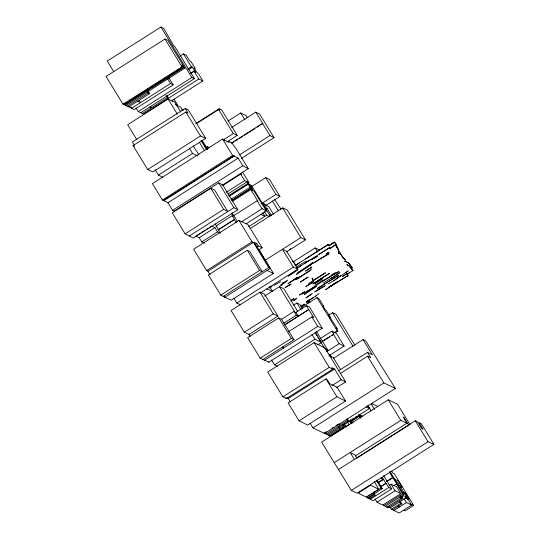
<?xml version="1.0" encoding="UTF-8"?>
<svg xmlns="http://www.w3.org/2000/svg" width="540" height="540" viewBox="0 0 540 540"><rect width="100%" height="100%" fill="white"/><g stroke="black" fill="none" stroke-linecap="round" stroke-linejoin="round"><path stroke-width="0.81" d="M338.445 250.655L339.694 251.64C340.646 254.617 342.65 257.418 345.08 259.375L345.553 261.34L349.015 263.331L352.31 267.968L349.015 263.331M338.432 251.6L338.857 253.132L338.432 251.6L338.357 252.538L339.383 253.726L338.357 252.538L338.776 250.857L338.432 251.6L338.911 253.638M346.721 273.76L348.017 276.021L347.767 275.771L329.603 286.801L325.627 289.805L337.223 281.9L328.779 287.361L347.659 275.758L348.017 276.021L347.456 273.875L353.005 270.628L348.955 265.788L346.829 264.593L347.99 265.545M333.754 280.766L340.457 275.812L333.754 280.766L327.935 284.054M337.635 248.137L337.763 247.664L337.588 248.204M287.699 280.172L282.967 283.5L281.556 285.444M330.055 248.4L335.435 244.816L338.391 249.703L335.435 244.816L330.055 248.4L329.339 248.13M296.669 274.286C300.8 268.94 308.212 267.786 312.836 262.899L310.237 265.207L296.669 274.286L299.012 271.728M279.929 285.916L286.436 281.05M284.081 283.183L285.404 281.799M310.419 294.995L311.013 294.563L305.903 297.904L312.457 293.254M312.593 262.528L300.321 271.519M330.156 245.025L334.307 242.413L328.874 245.727L332.991 242.838M315.374 296.298L319.14 293.524M269.629 288.11L272.079 286.295M292.957 280.537L297.209 277.351L287.955 283.75L292.957 280.537L292.531 280.827M311.756 269.082L296.325 279.457L310.237 270.628M345.553 272.808L348.287 270.864L340.389 276.183M322.529 281.171L339.005 271.505C326.167 278.174 314.8 287.192 302.157 294.145M315.454 291.647L324.297 286.092L316.818 290.743M294.017 272.302L288.151 276.122L297.857 269.845M280.915 284.762L282.967 283.5M313.733 297.324L306.288 302.123L316.136 295.799M301.421 306.106L304.432 304.175L300.868 306.423M308.549 283.547L325.499 272.781L313.288 280.523L312.498 279.275L312.883 279.025M323.257 279.909L314.739 285.322M314.395 292.005L321.158 287.692M307.064 291.398L314.543 286.632M136.013 108.02L138.186 111.578L140.771 112.712L194.434 78.638L174.886 46.67L173.995 46.184L163.721 28.424L160.927 27L107.264 61.074L113.798 71.746M184.856 68.135L167.873 40.365L164.983 39.035L106.056 76.451L123.046 104.233L124.065 104.719L182.993 67.304L181.717 65.002L184.856 68.135L125.928 105.55L124.281 104.159M179.894 56.133L183.431 53.885L186.212 55.262L189.702 60.966L190.991 61.54L195.197 68.431L194.225 68.108L196.202 71.564L198.673 74.102L202.858 80.926L171.686 100.717M123.046 104.233L181.973 66.818L182.993 67.304M124.99 103.707L127.123 102.357M129.256 101.007L131.382 99.65M133.515 98.3L136.35 96.498M137.774 95.594L140.609 93.791M142.034 92.894L144.869 91.085M146.293 90.187L149.135 88.385M150.552 87.48L152.678 86.13M154.811 84.773L161.204 80.717M163.33 79.367L165.463 78.017M167.589 76.66L170.431 74.858M171.848 73.96L174.69 72.158M176.107 71.253L178.949 69.451M180.367 68.546L183.209 66.744M124.889 104.976L183.816 67.561M125.928 105.55L127.373 106.205L148.601 92.725L147.737 91.314M187.805 69.073L191.349 66.825L192.456 67.183L195.716 72.522L193.921 71.051L190.377 73.305M127.373 106.205L128.81 106.846L149.708 93.582L147.953 90.707M188.912 69.431L192.456 67.183M130.734 106.853L131.598 108.27L134.237 109.6L173.185 84.868L170.552 83.538L131.598 108.27L128.81 106.846M191.41 73.103L194.238 71.3M138.186 111.578L191.849 77.51L194.434 78.638M140.771 112.712L142.27 113.582L167.265 97.713L168.541 98.219L166.914 95.567M202.858 80.926L198.794 79.009L143.546 114.089L142.27 113.582M180.738 112.03L174.629 102.04L168.129 99.036L127.676 124.727L136.863 139.779M185.22 108.432L188.028 113.056L185.855 112.03L133.029 145.571L147.683 169.519L152.894 171.943L205.72 138.402L188.257 109.85L185.22 108.432L132.394 141.973L134.406 145.28M195.824 123.532L219.051 108.783L221.63 109.897L237.215 135.378L226.922 141.973M196.115 123.849L218.639 109.546L219.767 109.971L219.051 108.783M147.683 169.519L200.509 135.979L205.72 138.402M227.988 121.034L240.705 112.955L245.916 115.398L247.327 117.733M231.714 127.433L255.818 112.131L259.625 114.041L274.064 137.68L241.454 158.382M155.041 169.547L158.429 175.088L192.53 153.434L197.633 155.932M205.929 147.65L207.326 146.765L209.385 147.71M248.292 168.656L235.94 148.419L231.883 142.945L228.339 141.075L229.25 142.526L224.093 139.847L224.404 140.494L222.608 139.023L152.395 183.607L162.419 200.023L163.748 200.725L233.962 156.141L233.726 155.75L238.167 158.132L242.825 165.76L248.292 168.656L222.048 185.315M223.459 139.813L233.314 133.556L237.215 135.378M231.302 143.168L262.494 123.363L262.811 123.579L260.678 124.929M232.328 142.938L233.746 142.034M235.163 141.136L237.998 139.333M239.416 138.436L242.251 136.633M244.377 135.284L255.008 128.534M257.135 127.183L259.261 125.834M162.419 200.023L232.632 155.439L233.962 156.141M227.34 159.806L230.175 158.004M231.593 157.1L233.017 156.202M163.748 200.725L163.512 200.333L233.921 155.999M239.463 154.906L269.946 135.554L274.064 137.68M163.708 200.576L167.954 202.709L238.167 158.132M167.954 202.709L172.611 210.337L242.825 165.76M210.829 188.318L223.661 209.372L227.792 211.552L214.745 190.188L210.829 188.318L172.294 212.787L185.126 233.84L193.239 238.079L237.87 209.743L222.716 184.896L218.741 182.831L174.103 211.174L172.611 210.337M223.027 185.355L240.678 174.143L241.569 174.629L240.739 173.279M226.274 192.274L244.634 180.617L247.118 181.825L248.279 183.735L247.847 183.532L228.778 195.642M228.049 193.934L247.118 181.825M229.216 195.845L230.627 194.947M232.038 194.049L234.866 192.254M236.277 191.356L239.099 189.567M241.218 188.217L243.338 186.874M245.457 185.531L247.577 184.187M229.088 196.29L248.157 184.187L247.847 183.532M230.951 199.348L250.02 187.238L251.073 188.312L252.234 190.201L250.81 189.614L232.45 201.272M251.62 186.577L265.694 177.64L269.453 179.375L279.929 196.506L265.849 205.45M231.748 200.394L250.817 188.291M232.011 200.414L251.073 188.312M185.126 233.84L223.661 209.372M189.263 236.021L233.894 207.677L237.87 209.743M200.624 233.03L195.818 236.081L199.166 237.695L201.731 241.907L204.478 243.175M202.001 232.153L204.748 230.411M206.118 229.541L208.184 228.231M209.554 227.36L210.931 226.49M216.007 225.983L232.2 215.703L233.219 216.209L231.512 213.408M233.901 215.528L257.209 200.732L257.81 201.076L250.81 189.614M199.166 237.695L214.96 227.664L217.532 231.876L220.273 233.145L215.197 223.844M218.072 229.736L234.529 219.51L232.2 215.703M218.335 229.79L234.529 219.51M261.866 203.351L275.94 194.413L279.929 196.506M201.731 241.907L217.532 231.876M262.15 204.296L263.574 203.391L268.961 206.901L273.469 214.286M258.606 250.034L262.15 247.779L247.948 224.552L238.997 220.441L193.61 249.257L206.644 270.574L207.954 271.215L210.134 274.793M241.616 221.738L262.096 208.73L266.476 210.897L245.997 223.904M265.181 209.257L266.605 208.352L267.219 208.737L270.702 214.421L269.278 215.325M265.795 209.642L267.219 208.737M248.663 226.651L266.598 215.264L269.521 216.722M269.231 215.163L270.655 214.259L271.465 215.588M250.135 228.575L282.67 207.913L287.111 209.857L305.478 239.848L286.382 251.971M206.644 270.574L252.032 241.758L253.341 242.393L268.718 267.57L270.223 268.454L224.836 297.27L220.712 295.124L208.379 274.948L247.246 250.27L249.865 251.552L262.197 271.708L259.578 270.446L247.246 250.27M207.954 271.215L253.341 242.393M255.427 244.573L256.844 243.675L258.255 245.99L262.15 247.779M256.831 246.895L258.255 245.99M264.755 260.516L300.827 237.614L305.478 239.848M289.406 249.507L290.831 248.603M220.712 295.124L259.578 270.446M223.331 296.386L268.718 267.57M258.971 249.797L273.395 273.368L231.188 300.173L224.836 297.27L223.978 295.859M293.308 261.779L315.124 247.921L318.87 249.608M299.646 262.697L295.083 265.592L328.334 244.465L329.171 245.504M305.802 258.788L327.685 244.816L328.334 244.465L329.231 245.794M233.719 298.073L236.776 303.068L293.362 267.138L297.83 269.163L260.341 292.97M306.504 260.975L296.224 266.983M305.053 263.149L329.272 247.826L330.19 248.353M249.001 334.476L277.925 316.116L264.438 294.091L259.99 292.133L231.073 310.5L244.343 332.222L249.001 334.476L250.202 336.434M264.613 296.069L279.41 286.679L283.912 288.832L297.749 311.472M331.088 275.292L335.448 272.558M244.343 332.222L273.267 313.862L277.925 316.116M323.426 283.028L331.493 277.911M293.423 305.215L296.926 302.987L299.984 304.452L302.596 308.738M262.825 359.505L294.003 339.707L281.435 319.16L278.809 317.851L247.631 337.649L260.192 358.195L268.859 362.185L322.272 328.273L309.494 306.963L306.362 305.674L295.684 312.457M281.347 319.451L294.023 311.398L294.759 311.769L279.41 286.679M301.469 307.422L316.933 297.601L319.174 298.877L323.838 306.504L322.94 305.998L325.269 309.825L326.167 310.325L330.365 317.216L329.474 316.717L337.365 328.685L336.049 328.03L337.905 331.054L335.09 332.836M283.669 323.237L296.345 315.191L298.249 316.13L295.913 312.309M284.486 324.871L308.698 309.494L313.72 317.534L311.911 316.906L288.407 331.823M284.634 324.952L308.846 309.582M260.192 358.195L291.371 338.398L294.003 339.707M328.34 315.387L332.546 312.714L336.008 314.3L354.8 344.993M264.317 360.342L317.729 326.43L322.272 328.273M271.566 360.031L274.523 364.878L314.894 339.248L321.476 342.522L317.932 344.77M320.666 338.337L331.925 331.189L332.471 331.344L336.461 333.457L344.156 346.066L329.38 355.448M345.674 381.908L324.938 347.949L314.132 342.603L267.739 372.06L282.872 396.826L286.389 398.588L332.775 369.131L331.85 367.632L334.631 369.023L341.159 379.721L345.674 381.908L336.535 387.707M333.673 332.978L337.19 330.75L337.905 331.054M322.124 341.273L333.794 334.26L331.682 335.603M323.237 340.963L329.576 336.94M326.531 351.095L327.929 350.204L316.541 331.587M326.538 351.702L339.201 343.663L344.156 346.066M333.248 358.506L363.022 339.599L365.62 340.814L395.361 388.456L324.479 433.465L312.991 427.916L309.987 422.995M282.872 396.826L329.265 367.369L332.775 369.131M286.855 397.777L288.245 398.48L334.631 369.023M338.438 370.858L367.497 352.411L372.323 354.807L363.022 339.599M325.971 378.891L288.11 402.928L299.045 420.815L307.665 425.068L345.526 401.024L337.149 387.322L329.555 383.576L326.997 379.39L325.971 378.891L336.913 396.772L345.526 401.024M340.625 373.302L367.558 356.204L370.757 357.73L367.497 352.411M332.019 385.526L341.159 379.721M299.045 420.815L336.913 396.772M312.991 427.916L383.866 382.907L395.361 388.456M324.479 433.465L324.243 433.053L326.322 431.73M331.871 428.207L333.261 427.329M336.035 425.567L338.114 424.244L339.896 425.196L339.032 423.792M326.018 434.012L347.335 420.478L348.624 421.052L327.314 434.585L324.243 433.053M344.257 424.507L369.502 408.476L367.801 405.702M328.496 435.22L343.373 425.77L344.547 426.357L329.67 435.807L327.314 434.585M350.48 421.443L360.281 415.22L362.799 416.252M350.818 421.524L359.201 416.198L360.639 416.826M351.236 422.746L352.627 421.862L353.342 422.165M343.67 427.822L330.629 436.097L329.67 435.807M345.519 426.843L349.009 424.629L347.254 421.754M410.211 424.98L397.548 404.264L388.246 399.796L321.624 442.091L351.304 490.415L357.21 493.094L433.944 444.373L421.362 423.758L418.979 422.456L423.164 429.28L421.7 428.544L417.514 421.713L415.24 420.768L338.506 469.49M334.193 462.638L400.808 420.343L406.897 423.205L355.158 456.05M357.689 457.589L408.713 425.196L404.042 417.514L403.157 417.062L406.897 423.205M351.304 490.415L428.038 441.693L433.944 444.373M377.642 482.652L382.455 479.601L383.015 479.804L378.202 482.861M386.37 481.43L392.553 477.502L392.985 477.691L396.927 484.11L396.502 483.941L393.755 485.683M386.795 481.619L392.985 477.691M380.356 486.675L385.85 483.185L388.82 487.485L391.736 488.916L373.181 500.702L370.264 499.271L369.414 497.887M380.774 486.83L386.276 483.341M378.709 489.173L366.255 497.077L358.115 493.175L370.568 485.271L378.709 489.173L374.335 481.673M367.862 497.887L382.327 488.7L381.004 488.032L366.545 497.212L369.245 498.764L375.01 495.106L373.754 493.04M368.091 498.245L373.862 494.579L375.01 495.106M389.002 485.534L391.082 484.211L396.583 486.77L400.768 493.614L382.712 505.082L377.001 502.207L375.017 498.94M370.264 499.271L388.82 487.485M377.001 502.207L395.057 490.745L400.768 493.614M400.626 487.735L401.976 486.877L398.473 481.106L393.235 478.589M384.007 505.67L402.563 493.891L403.88 494.525L385.324 506.311L384.007 505.67L383.144 504.245M401.591 497.084L403.65 495.774L406.843 497.273L390.373 507.728L388.463 506.831M386.829 507.195L401.537 497.853L402.827 498.407L388.118 507.749L385.324 506.311M391.304 509.247L400.579 503.361L401.861 503.881L392.587 509.774L391.304 509.247L390.373 507.728M407.477 499.797L408.868 498.913L405.371 493.182L403.873 492.46M393.91 510.476L406.37 502.571L411.601 505.089L399.148 513L392.587 509.774M391.655 471.056L392.863 473.047L394.328 473.783L413.66 505.42L405.304 510.732L404.042 510.287M310.601 259.679L297.074 268.191L296.71 268.002L297.236 268.151L301.003 265.775M319.268 254.178L329.272 247.826L330.156 249.014M273.908 285.471L280.55 281.718M347.423 275.967L347.767 275.771L347.233 274.793M322.772 287.017L325.6 285.572M349.603 272.828L347.146 274.037L347.456 273.875L346.768 273.226M282.13 282.967L283.351 282.596M341.118 428.537L342.083 428.827M413.66 505.42L410.198 503.834M389.806 472.655L392.553 477.502M377.251 406.114L371.871 403.522L372.107 403.913M175.52 104.402L177.829 105.347L174.076 99.218M148.27 92.941L149.708 93.582M236.776 303.068L240.503 304.756M147.164 92.07L148.601 92.725M267.05 270.466L273.395 273.368M260.881 214.454L264.924 216.324L262.737 212.74M182.014 109.633L183.438 110.295M266.821 288.853L272.612 291.566L269.615 286.659M395.206 481.214L397.757 482.409L406.843 497.273M133.029 145.571L134.48 146.259M306.275 302.062L308.455 303.102M211.613 226.051L214.96 227.664M398.986 485.433L401.976 486.877M405.877 497.475L408.868 498.913M405.121 497.948L408.112 499.392L411.601 505.089M158.429 175.088L162.803 177.228M328.84 355.32L333.214 357.46L340.45 369.293M365.971 406.742L369.502 408.476M274.523 364.878L277.445 366.336M347.018 262.238L345.553 261.34M176.013 104.895L180.758 107.305L182.486 110.126M137.754 101.169L140.542 102.593L139.246 100.46M397.852 506.432L399.182 507.134L398.304 505.71M338.513 427.471L339.701 428.105L338.823 426.681M256.844 243.675L254.178 242.237L270.223 268.454M324.668 348.428L327.929 350.204M282.218 347.193L283.709 348.03L283.028 346.93M149.884 106.927L151.382 107.797L150.525 106.394M399.445 497.34L400.957 498.224L400.079 496.793M352.046 422.233L351.115 421.619L351.972 423.023M345.08 259.375L343.4 258.134L340.166 253.517M347.942 262.636L349.279 263.648M335.914 244.046L336.137 244.391L334.429 241.927L337.338 246.618M344.223 260.989L345.074 261.731M335.36 244.917L335.9 245.43M348.955 265.788L353.005 270.628M312.498 279.275L313.288 280.523M373.633 494.221L373.862 494.579M317.729 326.43L311.911 316.906M200.509 135.979L185.855 112.03M329.562 354.274L331.526 357.23M329.265 367.369L314.132 342.603M296.345 315.191L294.023 311.398M285.768 397.582L286.389 398.588M262.494 123.363L269.946 135.554M171.916 100.393L172.746 101.743M359.201 416.198L360.524 418.345M278.809 317.851L291.371 338.398M262.811 123.579L255.818 112.131M240.705 112.955L244.944 119.894M415.24 420.768L428.038 441.693M282.67 207.913L300.827 237.614M191.349 66.825L183.431 53.885M193.921 71.051L198.794 79.009M160.927 27L191.849 77.51M388.246 399.796L400.808 420.343M332.546 312.714L353.086 346.268M181.973 66.818L164.983 39.035M266.476 210.897L254.003 191.113L252.7 190.519L249.804 185.119L247.374 181.865L249.129 182.722L242.48 172.004M252.288 188.966L249.5 184.424L251.417 185.416L270.115 216.02M316.933 297.601L337.19 330.75M240.678 174.143L244.634 180.617M295.994 265.552L293.382 261.293L292.538 260.969L292.781 261.394M293.362 267.138L282.434 249.284L286.639 251.269L297.83 269.163M308.502 299.97L310.176 302.704M168.831 77.74L173.185 84.868M368.206 406.013L371.149 410.839M207.326 146.765L208.19 148.176M296.926 302.987L301.185 309.947M165.976 95.614L167.265 97.713M198.841 154.568L193.158 145.908M252.032 241.758L238.997 220.441M403.88 494.525L389.624 471.69M355.948 416.536L356.792 417.92M404.183 499.007L406.37 502.571M189.142 147.893L192.53 153.434M401.895 496.888L402.827 498.407M400.221 495.707L401.537 497.853M351.999 423.191L350.744 421.139L350.062 420.93L351.824 423.806M383.656 475.686L391.736 488.916M399.654 501.836L400.579 503.361M349.663 420.741L351.425 423.61M346.471 419.067L347.335 420.478M385.85 483.185L382.833 478.251L381.848 477.893L383.015 479.804M381.166 477.495L382.455 479.601M343.258 424.251L344.547 426.357M377.075 480.094L382.327 488.7M342.502 424.346L343.373 425.77M381.004 488.032L376.339 480.404M357.089 458.271L354.996 454.862L350.21 452.594L354.389 459.405M315.124 247.921L317.696 252.126M265.694 177.64L275.94 194.413M281.043 209.223L274.698 199.618M218.639 109.546L233.314 133.556M367.558 356.204L383.866 382.907M272.39 200.981L278.222 210.532M263.574 203.391L266.605 208.352M222.608 139.023L232.632 155.439M248.157 184.187L250.02 187.238M264.411 211.68L266.598 215.264M257.209 200.732L262.096 208.73M333.376 334.125L339.201 343.663M308.225 300.503L309.393 302.413M371.189 403.886L374.551 409.394M307.807 300.348L309.062 302.42M306.362 305.674L308.698 309.494M167.515 78.57L170.552 83.538M202.048 140.218L207.61 149.323M201.501 140.299L207.171 149.58M200.981 140.434L206.253 149.054M329.454 355.09L330.284 356.447M199.348 142.236L204.538 150.748M315.09 332.046L321.476 342.522M315.259 333.011L316.973 335.819M317.824 337.223L324.236 347.726M311.938 334.402L314.894 339.248M168.129 99.036L177.316 114.089M233.894 207.677L218.741 182.831M358.661 414.275L359.539 415.712M390.13 471.812L394.875 479.655M232.079 212.767L237.472 221.589M396.502 483.941L402.563 493.891M234.259 219.456L236.263 222.737M352.39 418.811L353.248 420.214M400.154 501.086L401.861 503.881M347.315 418.898L348.624 421.052M259.99 292.133L273.267 313.862M288.245 398.48L290.419 402.044M331.925 331.189L333.794 334.26M391.082 484.211L395.057 490.745M350.649 419.546L351.506 420.957M344.675 424.238L346.43 427.127M360.281 415.22L361.334 416.975M336.913 246.996L338.209 249.332M123.721 103.936L124.065 104.719M347.092 273.76L347.396 274.455M268.724 361.685L268.859 362.185M291.836 299.936L290.939 301.205L293.861 298.634L291.836 299.936M312.073 278.572L312.748 278.181L312.073 278.572M339.559 272.747L331.054 278.572L339.559 272.747M294.462 299.862L293.679 300.443L296.771 298.377L294.462 299.862M316.393 286.308L304.425 294.314L316.393 286.308M288.475 285.377L285.086 287.604L291.114 284.222L288.475 285.377M346.066 274.212L342.569 276.433L346.066 274.212M297.452 278.168L294.8 279.909L299.545 276.872L297.452 278.168M320.895 258.282L313.389 263.129L329.117 253.625L320.895 258.282M322.002 285.505L317.446 288.441L338.553 275.427L322.002 285.505M311.823 267.104L305.62 271.019L311.823 267.104M308.036 277.101L300.389 281.981L308.036 277.101M309.17 284.452L305.883 286.558L313.652 281.63L309.17 284.452M302.407 293.153L299.41 295.076L304.749 291.701L302.407 293.153M322.562 278.586L314.759 283.541L322.562 278.586M329.474 273.308L312.903 283.831L329.474 273.308M326.545 253.651L326.045 253.969L328.941 252.187L326.545 253.651M336.137 282.71L328.779 287.361L336.137 282.71M312.971 258.721L311.56 259.578L317.385 256.385L312.971 258.721"/></g></svg>
